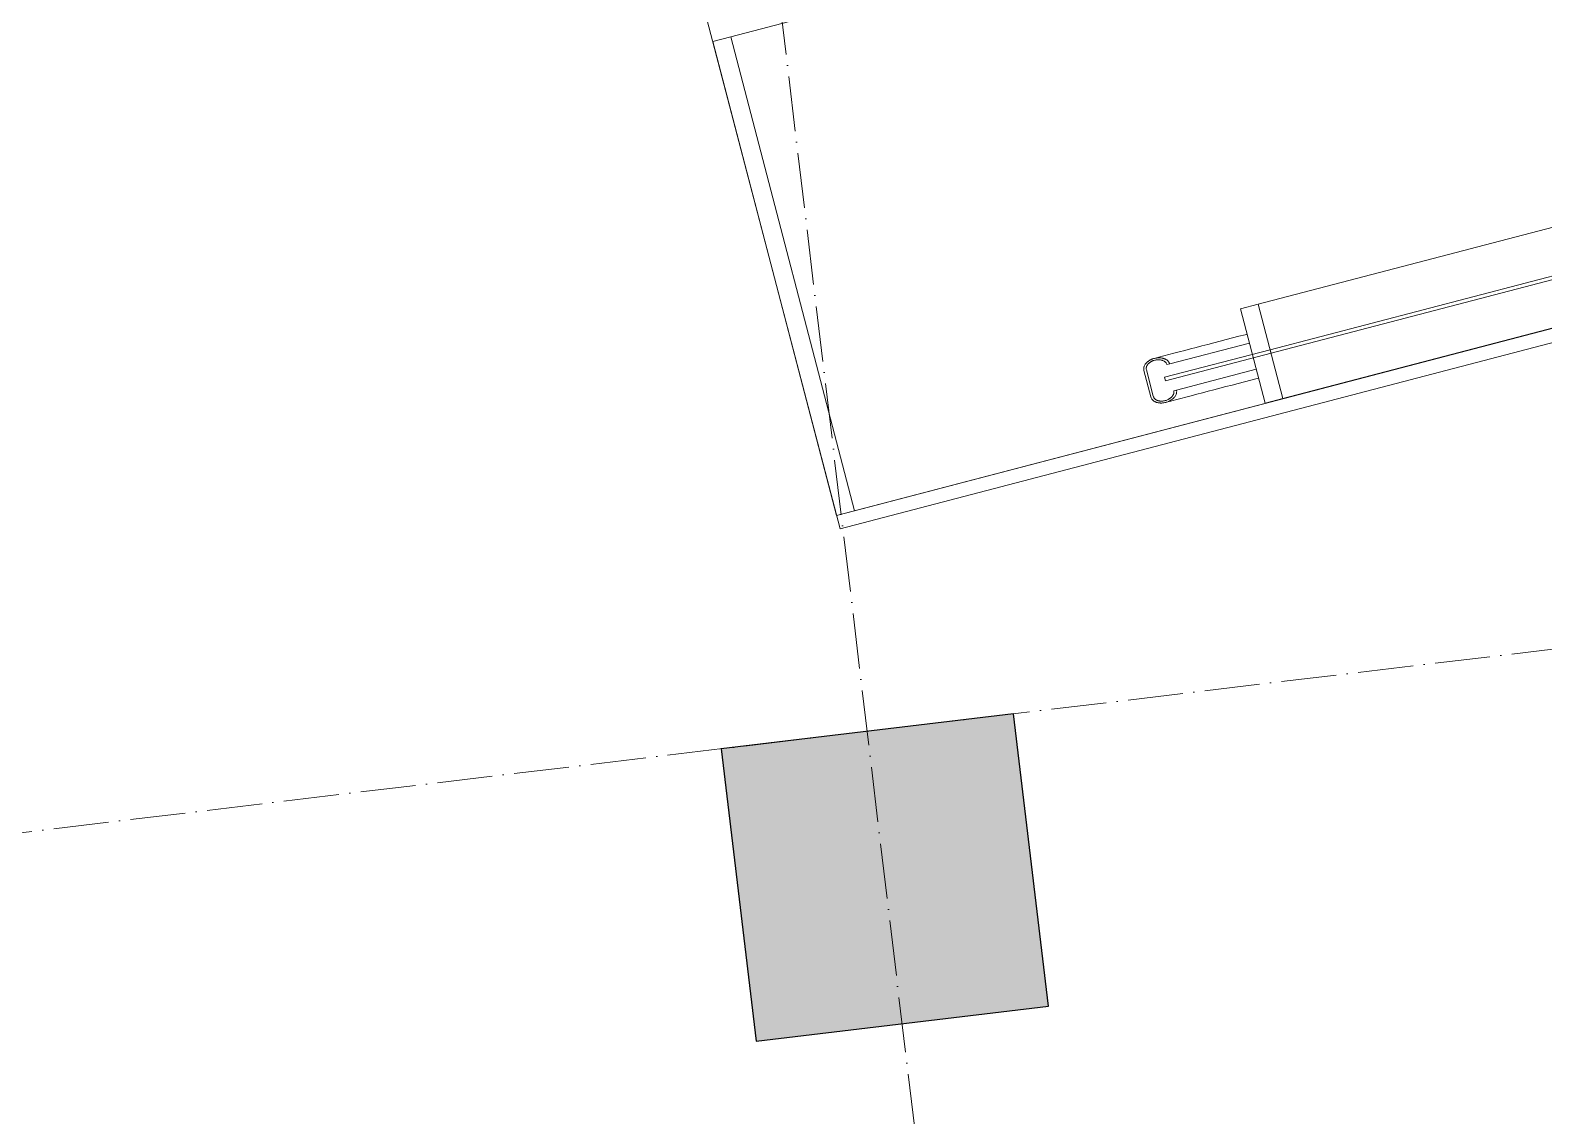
# Model space of a CAD drawing. Header units: millimetres. Extents: x -55734 to 116976, y -16290 to 119094.
# Drawn here: x 47154 to 51268, y 27176 to 30127 of the extents above; entities that cross this region are included whole.
import ezdxf

# ---------------------------------------------------------------- set-up
doc = ezdxf.new("R2010")
doc.units = ezdxf.units.MM
doc.linetypes.add('Grid Line', pattern=[4.2, 3, -0.6, 0, -0.6])
for name, color, linetype, lineweight in [('NET-CAT', 3, 'Continuous', 15), ('NET-THAY', 2, 'Continuous', 9), ('THIET-BI-1', 26, 'Continuous', 5), ('TRUC', 225, 'Continuous', 5), ('X-COT HAM$0$LC.HA', 8, 'Continuous', 9)]:
    doc.layers.add(name, color=color, linetype=linetype, lineweight=lineweight)

# ---------------------------------------------------------------- blocks, each defined once
blk = doc.blocks.new('ALC1807-ASCENT PLAZA-KET CAU_rvt-1-MẶT BẰNG TẦNG 1')
at = {"layer": 'X-COT HAM$0$LC.HA'}
blk.add_hatch(color=256, dxfattribs=at).paths.add_polyline_path([(49826.29630095521, 28268.8812179161), (49031.97467843654, 28173.7331228255), (49127.12277352712, 27379.41150030687), (49921.44439604576, 27474.55959539746)], flags=0)
at = {"lineweight": 25}
blk.add_lwpolyline([(49826.29630095522, 28268.88121791612), (49031.97467843659, 28173.73312282553), (49127.12277352718, 27379.4115003069), (49921.44439604582, 27474.55959539749)], close=True, dxfattribs=at)
blk = doc.blocks.new('escalator')
for p, q in [((0, -1430.240620125536), (0, -2762.240620125536)), ((1.280568540096283e-09, -1430.240620125536), (50.57941274542827, -1430.240620125536)), ((1.280568540096283e-09, -1430.240620125536), (1.280568540096283e-09, -2762.240620125536)), ((50.57941274542827, -1430.240620125536), (1222.000000005588, -1430.240620125536)), ((50.57941274542827, -1430.240620125536), (50.57941274542827, -2762.240620125536)), ((1254.300000000396, -2496.740620125551), (1204.300000000396, -2496.740620125551)), ((1204.300000000396, -2496.740620125551), (1204.300000000396, -2761.740620125565)), ((1254.300000000396, -2761.740620125565), (1254.300000000396, -2496.740620125551)), ((2551.499608555227, -2496.740620125565), (1254.300000000396, -2496.740620125565)), ((1254.300000000396, -2496.740620125565), (1254.300000000396, -2761.740620125551)), ((907.8898384872591, -2592.442818725453), (907.8898384872591, -2666.038421525678)), ((914.778269575676, -2666.038421525664), (914.7782695755595, -2592.45041986111)), ((1254.300000000396, -2624.240620125551), (957.694201001781, -2624.240620125551)), ((957.694201001781, -2624.240620125551), (957.694201001781, -2634.240620125565)), ((972.638955204864, -2592.480773215488), (980.3341801636852, -2592.480773215488)), ((1204.274819441838, -2592.480773215488), (980.3341801636852, -2592.480773215488)), ((1254.300000000396, -2634.240620125565), (1254.300000000396, -2624.240620125551)), ((2693.524454334984, -2624.240620125463), (1254.300000000396, -2624.240620125463)), ((1254.300000000396, -2624.240620125463), (1254.300000000396, -2634.240620125478)), ((957.694201001781, -2634.240620125565), (1254.300000000396, -2634.240620125565)), ((980.3342249250272, -2666.038421525664), (972.6389904335374, -2666.038421525664)), ((1204.274819491198, -2666.038421525664), (980.3342249250272, -2666.038421525664)), ((1254.300000000396, -2634.240620125478), (4015.018867791747, -2634.240620125478)), ((50.57941274542827, -2762.240620125536), (1.280568540096283e-09, -2762.240620125536)), ((2639.17035649973, -2762.240620125551), (50.57941274542827, -2762.240620125536)), ((1204.300000000396, -2761.740620125565), (1254.300000000396, -2761.740620125565)), ((1254.300000000396, -2761.740620125551), (2551.499608555227, -2761.740620125551))]:
    blk.add_line(p, q)
at = {"flags": 128}
for points in [[(943.0006688158028, -2567.514444614309), (956.2460891969968, -2567.514444614324), (969.9683322539786, -2567.514444614309), (984.145445325179, -2567.514444614309), (998.7547480539652, -2567.514444614309), (1013.772868672502, -2567.514444614309), (1029.175781391445, -2567.514444614324), (1044.938844836201, -2567.514444614309), (1061.036841467954, -2567.514444614309), (1077.444017925998, -2567.514444614309), (1094.134126228048, -2567.514444614324), (1111.080465761363, -2567.514444614309), (1128.25592599751, -2567.514444614324), (1145.63302986417, -2567.514444614309), (1163.183977701934, -2567.514444614309), (1180.880691738334, -2567.514444614324), (1198.694861005992, -2567.514444614295), (1204.300000000279, -2567.514444614295)], [(1204.300000000279, -2691.004750126827), (1200.425475842785, -2691.004750126827), (1182.601442557061, -2691.004750126827), (1164.892111668247, -2691.004750126827), (1147.325814328156, -2691.004750126842), (1129.930652865209, -2691.004750126827), (1112.734455826925, -2691.004750126842), (1095.764733460266, -2691.004750126827), (1079.048633701052, -2691.004750126827), (1062.612898743013, -2691.004750126827), (1046.483822255861, -2691.004750126827), (1030.687207321287, -2691.004750126827), (1015.248325153603, -2691.004750126827), (1000.191874670563, -2691.004750126827), (985.5419429813046, -2691.004750126827), (971.321966851363, -2691.004750126827), (957.5546952089062, -2691.004750126827), (944.2621527517913, -2691.004750126827), (943.0008568686899, -2691.004750126827)]]:
    blk.add_lwpolyline(points, dxfattribs=at)
for points, knots in [([(980.3341801636852, -2592.480773215488), (980.1503633939428, -2590.572404637787), (979.599386844202, -2587.878194723598), (978.4767794933869, -2585.029556174472), (977.6960451105842, -2583.485928893351), (977.046807581326, -2582.370310956045), (976.3096017523203, -2581.296716032244), (975.1962909216527, -2579.921237330855), (973.610788985854, -2578.307063931003), (971.860716374591, -2576.833264815941), (970.4169001500122, -2575.738987010031), (969.3351189350942, -2574.959838839815), (968.2336973338388, -2574.225832345532), (966.7005062951939, -2573.309243398195), (964.7017362747574, -2572.272044060839), (962.2116873869672, -2571.186068287323), (959.7013315863442, -2570.236011675195), (957.1574733270099, -2569.424493255923), (953.6625648689223, -2568.54560224367), (947.4801087883534, -2567.497205476961), (941.1501835898962, -2567.376008893756), (935.8271724137012, -2567.999018566799), (933.1565916205291, -2568.444975983992), (930.5209950398421, -2569.044082216031), (928.1784287891351, -2569.749972680176), (926.0833771210164, -2570.510324550196), (923.5718743841862, -2571.53213857123), (921.1405425057746, -2572.74082634892), (919.1599551051622, -2573.985792140651), (918.0908213771181, -2574.754517278663), (916.4919648765353, -2575.967019558448), (914.141071813996, -2577.999214577867), (912.1386169199832, -2580.320132014138), (911.0615800319938, -2581.965473894001), (910.4188736033393, -2583.087244669383), (909.423861606163, -2585.128988222379), (908.396199329407, -2588.265922287144), (907.989168058848, -2591.011273138603), (907.8898384872591, -2592.44281872522)], [0, 0, 0, 0, 0.05555555555555555, 0.08333333333333333, 0.09722222222222221, 0.1111111111111111, 0.125, 0.1388888888888889, 0.1666666666666667, 0.1944444444444444, 0.2083333333333333, 0.2222222222222222, 0.2361111111111111, 0.25, 0.2777777777777778, 0.3055555555555556, 0.3333333333333333, 0.361111111111111, 0.3888888888888888, 0.4444444444444444, 0.5555555555555556, 0.5833333333333334, 0.6111111111111112, 0.6388888888888888, 0.6666666666666666, 0.6875, 0.7083333333333333, 0.75, 0.7708333333333333, 0.78125, 0.7916666666666666, 0.8333333333333333, 0.875, 0.8854166666666666, 0.8958333333333333, 0.9166666666666666, 0.9583333333333333, 1, 1, 1, 1]), ([(914.7782695755595, -2592.450419860907), (914.8895781604806, -2590.921343666036), (915.2774157698732, -2588.755276804994), (916.1150427522371, -2586.451630035022), (916.70530783094, -2585.198842827929), (917.1994768676814, -2584.291745190087), (917.7628719727509, -2583.414270221299), (918.6159096239135, -2582.28224734831), (919.8363186748466, -2580.94439029989), (921.193011301104, -2579.720348515038), (922.3210528841009, -2578.816290889197), (923.4514035871252, -2577.964672282164), (924.9352998532122, -2577.002254445775), (926.8549629347399, -2575.997008851889), (928.8499096191954, -2575.130162845249), (930.860882927198, -2574.383496579409), (932.8999968619319, -2573.764188060086), (935.0035765273497, -2573.281056039734), (937.1339740694966, -2572.919413905562), (941.3824290633202, -2572.410416022889), (946.4333155935165, -2572.487081249696), (951.3779500891687, -2573.311647208859), (954.174956026487, -2574.007411319224), (956.5463996108156, -2574.761497676969), (959.2253180351108, -2575.806966308635), (961.662585324375, -2577.007665004989), (963.141213337658, -2577.91807756506), (963.7983231755206, -2578.364838341833), (964.2297713791486, -2578.669878359055), (965.4223403815413, -2579.535457680395), (967.3482265549246, -2581.098327071129), (969.0065616825595, -2582.888708746541), (969.9031328770798, -2584.174426428261), (970.4396046851762, -2585.055979030294), (971.2758675678633, -2586.664398965222), (972.1576908834977, -2589.149307881002), (972.5336800320074, -2591.3369976002), (972.638955204864, -2592.480773215488)], [0, 0, 0, 0, 0.05555555555555555, 0.08333333333333333, 0.09722222222222221, 0.1111111111111111, 0.125, 0.1388888888888889, 0.1666666666666667, 0.1944444444444444, 0.2083333333333333, 0.2222222222222222, 0.25, 0.2777777777777778, 0.3055555555555556, 0.3333333333333333, 0.361111111111111, 0.3888888888888888, 0.4166666666666666, 0.4444444444444444, 0.5555555555555556, 0.6111111111111112, 0.6388888888888888, 0.6666666666666666, 0.7083333333333333, 0.75, 0.7708333333333333, 0.7760416666666666, 0.78125, 0.7916666666666666, 0.8333333333333333, 0.875, 0.8854166666666666, 0.8958333333333333, 0.9166666666666666, 0.9583333333333333, 1, 1, 1, 1]), ([(907.8898384872591, -2666.038421525678), (908.0215225638822, -2667.953079352999), (908.4961776369018, -2670.666367060825), (909.5332003105432, -2673.553838602689), (910.2658211070811, -2675.124736375059), (910.8799078239826, -2676.262400368723), (911.5806946502998, -2677.363508287759), (912.6425427792128, -2678.785049115715), (914.1630384968594, -2680.466298988831), (915.8550511640497, -2682.004916673541), (917.2630079658702, -2683.140795133586), (918.6745630863588, -2684.209966889219), (920.5294972079573, -2685.417406132241), (922.9312706465134, -2686.677960443951), (925.428341826424, -2687.763735613626), (927.9453814098379, -2688.697572467354), (930.4977812952129, -2689.469797383121), (933.1316802954534, -2690.069670539815), (935.7992189947981, -2690.516341195937), (941.1183450814569, -2691.141459227219), (947.4373395368457, -2691.026818710525), (953.6318928325782, -2689.978981868248), (957.1359591191867, -2689.100578946629), (960.1066067393404, -2688.153313114119), (963.4573220014572, -2686.847137686214), (966.5051126056351, -2685.350175800268), (968.3579008514062, -2684.214596349426), (969.1824097550707, -2683.657084134305), (969.7241134289652, -2683.27635388849), (971.2228163667023, -2682.196059665948), (973.6494389097206, -2680.245593427418), (975.7429877085378, -2678.011151896411), (976.8744293304626, -2676.406435821656), (977.5511580184102, -2675.306130660203), (978.6067282888107, -2673.298562924523), (979.7214714905713, -2670.196903543925), (980.1992744382005, -2667.466145874394), (980.3342249250272, -2666.038421525664)], [0, 0, 0, 0, 0.05555555555555555, 0.08333333333333333, 0.09722222222222221, 0.1111111111111111, 0.125, 0.1388888888888889, 0.1666666666666667, 0.1944444444444444, 0.2083333333333333, 0.2222222222222222, 0.25, 0.2777777777777778, 0.3055555555555556, 0.3333333333333333, 0.361111111111111, 0.3888888888888888, 0.4166666666666666, 0.4444444444444444, 0.5555555555555556, 0.6111111111111112, 0.6388888888888888, 0.6666666666666666, 0.7083333333333333, 0.75, 0.7708333333333333, 0.7760416666666666, 0.78125, 0.7916666666666666, 0.8333333333333333, 0.875, 0.8854166666666666, 0.8958333333333333, 0.9166666666666666, 0.9583333333333333, 1, 1, 1, 1]), ([(972.6389904335374, -2666.038421525664), (972.497720060288, -2667.565203823295), (972.0654091591714, -2669.721696963446), (971.1768317940878, -2672.003630515028), (970.5575894574868, -2673.240782027875), (970.0421134128701, -2674.135131736941), (969.4563755033305, -2674.996412068314), (968.5713585729245, -2676.100938404401), (967.3100533351535, -2677.39841872541), (965.916376476991, -2678.583416697904), (964.7655021382961, -2679.462617949073), (963.9026194518665, -2680.08795563961), (963.0233335683588, -2680.676530776967), (961.798501931713, -2681.411276037048), (960.2005208312767, -2682.241967421593), (958.2086894339882, -2683.110388732923), (956.2008891226724, -2683.868663794841), (954.1658155485056, -2684.514121342581), (951.3684755389113, -2685.209587079386), (946.4218231369741, -2686.033004080484), (941.3721085562138, -2686.108674883042), (937.1214380508754, -2685.597834649074), (934.9893991575809, -2685.235223552183), (932.884629463777, -2684.750782306641), (931.0128855714574, -2684.182186691498), (929.3373728023143, -2683.570658366589), (927.3275322485715, -2682.749389278935), (925.3808659610804, -2681.779645904026), (923.7956099460134, -2680.78330376638), (922.9402751097223, -2680.168823156884), (921.6614391708281, -2679.200844016115), (919.7818786660209, -2677.582022673465), (918.1809986419976, -2675.732768087415), (917.3194987148745, -2674.419322850605), (916.8052298278781, -2673.523079097547), (916.0088766150875, -2671.891299580937), (915.185678197071, -2669.382322921316), (914.858606535825, -2667.184749981257), (914.778269575676, -2666.038421525664)], [0, 0, 0, 0, 0.05555555555555555, 0.08333333333333333, 0.09722222222222221, 0.1111111111111111, 0.125, 0.1388888888888889, 0.1666666666666667, 0.1944444444444444, 0.2083333333333333, 0.2222222222222222, 0.2361111111111111, 0.25, 0.2777777777777778, 0.3055555555555556, 0.3333333333333333, 0.361111111111111, 0.3888888888888888, 0.4444444444444444, 0.5555555555555556, 0.5833333333333334, 0.6111111111111112, 0.6388888888888888, 0.6666666666666666, 0.6875, 0.7083333333333333, 0.75, 0.7708333333333333, 0.78125, 0.7916666666666666, 0.8333333333333333, 0.875, 0.8854166666666666, 0.8958333333333333, 0.9166666666666666, 0.9583333333333333, 1, 1, 1, 1])]:
    blk.add_open_spline(points, degree=3, knots=knots)
at = {"layer": 'NET-THAY', "ltscale": 0.5}
blk.add_lwpolyline([(0, 0), (13000, 0), (13000, -2800), (0, -2800)], close=True, dxfattribs=at)
blk.add_lwpolyline([(1.396983861923218e-09, -2762.240620125551), (12239.74596215633, -2762.240620125551)], dxfattribs=at)

msp = doc.modelspace()

# ---------------------------------------------------------------- linework, layer by layer
at = {"layer": 'TRUC', "linetype": 'Grid Line', "ltscale": 50}
for p, q in [((48266.20234097668, 37928.56696930041), (52232.95010361465, 4805.719244358341)), ((41585.19059451253, 27281.66901028134), (106103.1561622593, 35009.97622093795))]:
    msp.add_line(p, q, dxfattribs=at)

# ---------------------------------------------------------------- block references
at = {"layer": 'NET-CAT'}
msp.add_blockref('ALC1807-ASCENT PLAZA-KET CAU_rvt-1-MẶT BẰNG TẦNG 1', (0, 0), dxfattribs=at)
at = {"layer": 'THIET-BI-1', "rotation": 14.65371874512413}
msp.add_blockref('escalator', (48647.03152625653, 31480.02481995281), dxfattribs=at)

doc.saveas('drawing.dxf')
